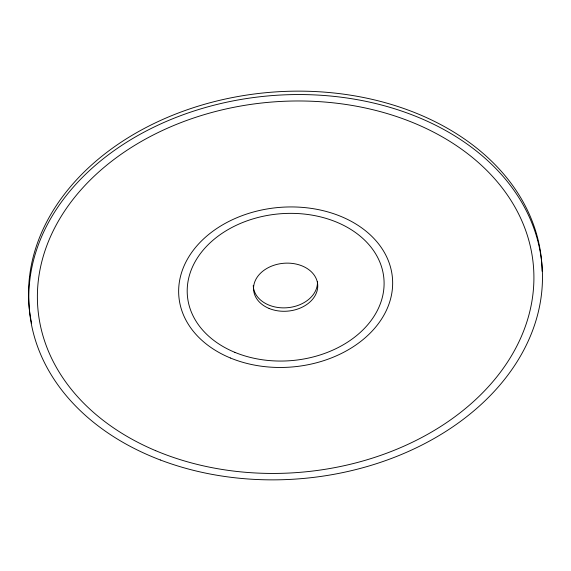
<?xml version="1.0" encoding="UTF-8"?>
<svg xmlns="http://www.w3.org/2000/svg" width="571" height="571" viewBox="0 0 571 571"><rect width="100%" height="100%" fill="white"/><g stroke="black" fill="none" stroke-linecap="round" stroke-linejoin="round"><path stroke-width="0.86" d="M31.555 323.043A257.257 192.077 -5 0 1 263.859 92.895A257.257 192.077 -5 0 1 542.15 271.239M317.419 281.432A32.154 24.011 -5 0 1 286.328 307.798A32.154 24.011 -5 0 1 253.253 285.372M155.712 450.697A248.685 185.675 -5 0 0 533.821 282.695A248.685 185.675 -5 0 0 167.41 128.225A248.685 185.675 -5 0 0 155.712 450.697M230.434 358.003A107.191 80.033 -5 0 0 392.641 284.565A107.191 80.033 -5 0 0 233.874 219.043A107.191 80.033 -5 0 0 230.434 358.003M234.852 352.343A98.619 73.63 -5 0 0 384.083 284.779A98.619 73.63 -5 0 0 238.014 224.496A98.619 73.63 -5 0 0 234.852 352.343M269.084 308.447A32.154 24.011 -5 0 0 317.747 286.414A32.154 24.011 -5 0 0 270.119 266.757A32.154 24.011 -5 0 0 269.084 308.447M160.323 459.976A257.257 192.077 -5 0 0 542.45 274.644A257.257 192.077 -5 0 0 154.177 126.99A257.257 192.077 -5 0 0 160.323 459.976"/></g></svg>
